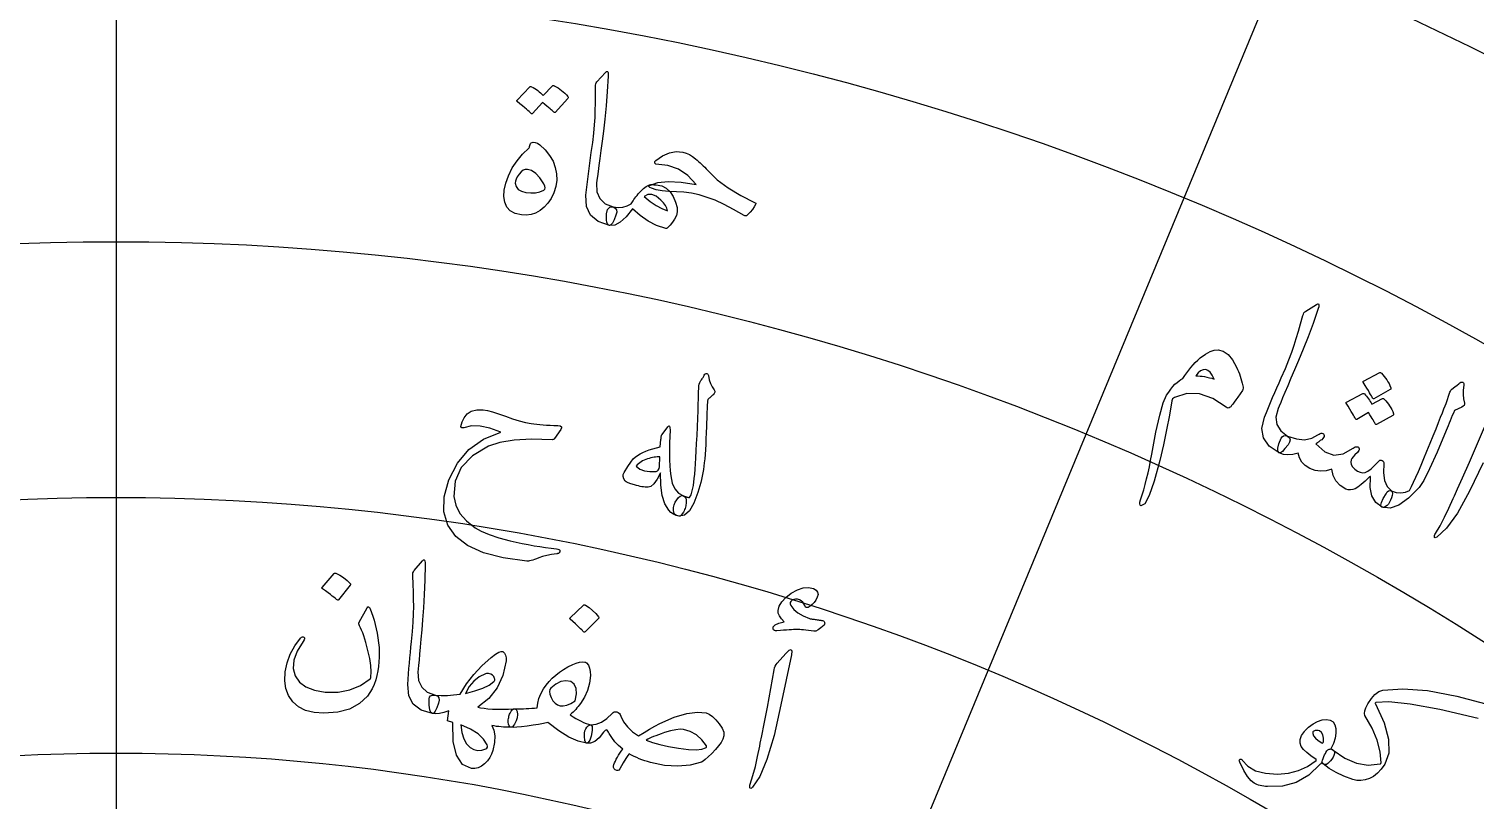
# Model space of a CAD drawing. Header units: millimetres. Extents: x -65 to 65, y -65 to 74.
# Drawn here: x -1.52 to 23.68, y 34.41 to 47.86 of the extents above; entities that cross this region are included whole.
import ezdxf

# ---------------------------------------------------------------- set-up
doc = ezdxf.new("R2010")
doc.units = ezdxf.units.MM
for name, color, linetype in [('ENGRAVE', 7, 'Continuous'), ('ENGRAVE_FINE', 8, 'Continuous'), ('GUIDE', 3, 'Continuous'), ('TEXT', 5, 'Continuous')]:
    doc.layers.add(name, color=color, linetype=linetype)

msp = doc.modelspace()

# ---------------------------------------------------------------- linework, layer by layer
at = {"layer": 'ENGRAVE'}
for radius in [57.525, 48.6086, 39.6922]:
    msp.add_circle((0, 0), radius, dxfattribs=at)
at = {"layer": 'ENGRAVE_FINE'}
for points in [[(22.0139, 53.1462), (18.6017, 44.9085)], [(0, 48.6086), (0, 39.6922)], [(18.6017, 44.9085), (15.1896, 36.6709)], [(0, 39.6923), (0, 30.7759)], [(15.1896, 36.6709), (11.7774, 28.4332)]]:
    msp.add_lwpolyline(points, dxfattribs=at)
for radius in [53.0668, 44.1504, 35.2341]:
    msp.add_circle((0, 0), radius, dxfattribs=at)
at = {"layer": 'GUIDE'}
msp.add_circle((0, 0), 59.475, dxfattribs=at)
at = {"layer": 'TEXT'}
for points in [[(8.5299, 47.1029), (8.5391, 47.1122), (8.5471, 47.1182), (8.554, 47.1206), (8.5598, 47.1195), (8.5678, 47.1132), (8.5731, 47.0978), (8.5758, 47.0731), (8.5759, 47.0392), (8.5578, 46.7674), (8.5375, 46.5167), (8.5152, 46.287), (8.4909, 46.0784), (8.4672, 45.9006), (8.446, 45.7412), (8.4276, 45.6002), (8.4117, 45.4776), (8.3984, 45.3734), (8.3872, 45.2877), (8.3784, 45.2205), (8.3718, 45.1717), (8.3765, 45.0211), (8.4262, 44.9017), (8.5208, 44.8133), (8.6604, 44.7556), (8.6987, 44.7371), (8.7197, 44.7072), (8.7233, 44.6658), (8.7096, 44.6131), (8.6767, 44.5323), (8.6472, 44.4757), (8.6212, 44.4434), (8.5984, 44.4354), (8.4006, 44.5013), (8.266, 44.6108), (8.1945, 44.7645), (8.1863, 44.9626), (8.1961, 45.0549), (8.2066, 45.1472), (8.2178, 45.2397), (8.2296, 45.3323), (8.2419, 45.425), (8.2545, 45.5179), (8.2673, 45.611), (8.2804, 45.7043), (8.3056, 45.8822), (8.3248, 46.0429), (8.3381, 46.1866), (8.3454, 46.3131), (8.349, 46.4352), (8.3511, 46.5657), (8.3517, 46.7044), (8.3508, 46.8515), (8.3519, 46.8778), (8.3568, 46.9011), (8.3654, 46.9214), (8.3779, 46.9387)], [(7.6042, 46.8683), (7.6096, 46.872), (7.6165, 46.8737), (7.625, 46.8732), (7.635, 46.8707), (7.6692, 46.8515), (7.7021, 46.8312), (7.7335, 46.8097), (7.7635, 46.7871), (7.7924, 46.763), (7.8202, 46.7372), (7.847, 46.7098), (7.8727, 46.6806), (7.8772, 46.6723), (7.8784, 46.6641), (7.8764, 46.6559), (7.871, 46.6479), (7.6495, 46.4056), (7.6441, 46.4028), (7.637, 46.404), (7.6282, 46.4091), (7.6177, 46.4181), (7.6108, 46.426), (7.5992, 46.4372), (7.583, 46.4517), (7.5621, 46.4695), (7.5364, 46.4907), (7.5056, 46.5158), (7.4698, 46.5446), (7.4288, 46.5772), (7.2561, 46.388), (7.2487, 46.3825), (7.2402, 46.3822), (7.2307, 46.3872), (7.2201, 46.3973), (7.2109, 46.4061), (7.1963, 46.4193), (7.1763, 46.4371), (7.1509, 46.4593), (7.1196, 46.4861), (7.0819, 46.5176), (7.0379, 46.5536), (6.9874, 46.5942), (6.9824, 46.6004), (6.9807, 46.6061), (6.9822, 46.6114), (6.9869, 46.6162), (7.2073, 46.8503), (7.2126, 46.8541), (7.2195, 46.8558), (7.2279, 46.8554), (7.238, 46.8529), (7.2674, 46.8384), (7.2957, 46.8224), (7.3228, 46.805), (7.3487, 46.7862), (7.3734, 46.7661), (7.397, 46.7451), (7.4195, 46.7231), (7.4409, 46.7)], [(7.2351, 45.874), (7.2683, 45.8832), (7.3038, 45.8806), (7.3416, 45.8661), (7.3817, 45.8397), (7.4774, 45.7512), (7.5545, 45.6554), (7.6129, 45.5525), (7.6528, 45.4424), (7.6743, 45.331), (7.6769, 45.2206), (7.6608, 45.1109), (7.6262, 45.0022), (7.5804, 44.9054), (7.5256, 44.8216), (7.4617, 44.7508), (7.3889, 44.6928), (7.3105, 44.6495), (7.2299, 44.6224), (7.1472, 44.6117), (7.0621, 44.6172), (6.9538, 44.6425), (6.8692, 44.6877), (6.8083, 44.7529), (6.7711, 44.8382), (6.7559, 44.9374), (6.7618, 45.0476), (6.7889, 45.1688), (6.8373, 45.301), (6.9042, 45.4357), (6.9859, 45.5607), (7.0827, 45.676), (7.1945, 45.7814), (7.1986, 45.7865), (7.2023, 45.7957), (7.2058, 45.8092), (7.2091, 45.8268), (7.2132, 45.8458), (7.2189, 45.8601), (7.2262, 45.8695), (7.2351, 45.874)], [(9.8753, 45.7127), (9.9351, 45.6956), (9.9917, 45.6707), (10.0452, 45.6381), (10.0955, 45.5978), (10.1225, 45.5748), (10.1493, 45.5511), (10.1759, 45.5267), (10.2023, 45.5016), (10.2288, 45.4756), (10.2554, 45.4483), (10.2821, 45.4199), (10.3091, 45.3902), (10.4759, 45.2318), (10.6675, 45.0867), (10.8837, 44.9546), (11.1248, 44.8351), (11.1375, 44.8284), (11.1445, 44.8199), (11.1459, 44.8095), (11.1417, 44.7973), (11.1196, 44.7568), (11.0878, 44.7126), (11.0463, 44.6648), (10.9951, 44.6133), (10.9825, 44.604), (10.9694, 44.6), (10.9557, 44.6013), (10.9415, 44.6078), (10.7601, 44.7139), (10.5926, 44.8018), (10.4392, 44.8718), (10.3001, 44.9239), (10.1618, 44.9665), (10.0267, 44.9968), (9.895, 45.0148), (9.7667, 45.0206), (9.6318, 45.0242), (9.5136, 45.0359), (9.412, 45.0558), (9.327, 45.0841), (9.2993, 45.098), (9.2843, 45.1105), (9.2819, 45.1219), (9.2924, 45.132), (9.4367, 45.1805), (9.6208, 45.1993), (9.8445, 45.188), (10.1076, 45.1459), (9.9644, 45.302), (9.7995, 45.414), (9.6134, 45.4815), (9.4065, 45.5044), (9.3981, 45.5059), (9.3918, 45.5102), (9.3874, 45.5173), (9.385, 45.5273), (9.3851, 45.5382), (9.3883, 45.5479), (9.3946, 45.5566), (9.4038, 45.5641), (9.5219, 45.6481), (9.64, 45.7009), (9.7578, 45.7224), (9.8753, 45.7127)], [(7.4515, 45.0498), (7.4695, 45.0661), (7.4755, 45.0899), (7.4695, 45.1212), (7.4515, 45.16), (7.3836, 45.2639), (7.3132, 45.3405), (7.2406, 45.3897), (7.1658, 45.4117), (7.1285, 45.4109), (7.0919, 45.3967), (7.0559, 45.3691), (7.0207, 45.328), (6.9906, 45.2825), (6.9698, 45.2414), (6.9585, 45.2049), (6.9565, 45.1729), (6.9725, 45.1111), (7.0088, 45.063), (7.0653, 45.0288), (7.1422, 45.0081), (7.2294, 45), (7.31, 45.0041), (7.384, 45.0207), (7.4515, 45.0498)], [(9.099, 44.9828), (9.1423, 45.0332), (9.1873, 45.0758), (9.234, 45.1107), (9.2824, 45.1377), (9.2932, 45.1408), (9.3054, 45.1432), (9.319, 45.1448), (9.3342, 45.1456), (9.351, 45.1456), (9.3697, 45.1447), (9.3904, 45.1429), (9.413, 45.1403), (9.5067, 45.1218), (9.5866, 45.0824), (9.6527, 45.0222), (9.7049, 44.9413), (9.7491, 44.8381), (9.7733, 44.7484), (9.7777, 44.6723), (9.7624, 44.6098), (9.7293, 44.5459), (9.6927, 44.4887), (9.6525, 44.4383), (9.6089, 44.3947), (9.5999, 44.3869), (9.5915, 44.3818), (9.5836, 44.3793), (9.5763, 44.3795), (9.4186, 44.4355), (9.2699, 44.5112), (9.1299, 44.6067), (8.9985, 44.7221), (8.8876, 44.5842), (8.784, 44.4905), (8.6878, 44.4408), (8.5984, 44.4354), (8.5766, 44.4447), (8.5601, 44.4631), (8.5491, 44.4906), (8.5433, 44.5272), (8.543, 44.637), (8.5623, 44.7117), (8.6014, 44.7513), (8.6604, 44.7556), (8.7501, 44.7455), (8.8319, 44.7516), (8.9061, 44.7739), (8.9726, 44.8123), (8.9835, 44.8278), (8.9957, 44.8451), (9.0092, 44.8642), (9.024, 44.8852), (9.0402, 44.9077), (9.0582, 44.9314), (9.0778, 44.9565), (9.099, 44.9828)], [(9.4944, 44.8751), (9.4093, 44.943), (9.3324, 44.9757), (9.2638, 44.9732), (9.2039, 44.9356), (9.308, 44.8514), (9.4103, 44.7826), (9.511, 44.7292), (9.6103, 44.691), (9.5975, 44.7343), (9.5739, 44.7794), (9.5396, 44.8264), (9.4944, 44.8751)], [(20.9178, 43.0567), (20.9292, 43.0633), (20.9385, 43.0668), (20.9458, 43.0673), (20.9511, 43.0647), (20.9571, 43.0565), (20.9581, 43.0402), (20.954, 43.0157), (20.945, 42.9831), (20.8542, 42.7262), (20.7671, 42.4902), (20.6836, 42.2751), (20.604, 42.0808), (20.5332, 41.916), (20.4698, 41.7682), (20.414, 41.6374), (20.3657, 41.5236), (20.3247, 41.4269), (20.2909, 41.3474), (20.2642, 41.285), (20.2447, 41.2398), (20.2086, 41.0935), (20.2243, 40.9651), (20.2916, 40.8545), (20.4104, 40.7613), (20.4423, 40.7331), (20.4544, 40.6986), (20.4467, 40.6579), (20.4193, 40.6108), (20.3659, 40.5419), (20.3222, 40.4953), (20.2884, 40.4712), (20.2644, 40.4696), (20.0916, 40.5865), (19.9916, 40.7282), (19.9642, 40.8955), (20.0097, 41.0885), (20.044, 41.1747), (20.079, 41.2608), (20.1147, 41.3468), (20.1511, 41.4328), (20.188, 41.5188), (20.2251, 41.6048), (20.2626, 41.691), (20.3003, 41.7773), (20.3726, 41.9418), (20.4345, 42.0914), (20.486, 42.2261), (20.5271, 42.346), (20.5635, 42.4627), (20.6007, 42.5877), (20.6388, 42.7211), (20.6776, 42.863), (20.6858, 42.888), (20.6967, 42.9091), (20.7105, 42.9263), (20.7271, 42.9397)], [(18.5873, 41.7671), (18.6198, 41.8159), (18.6537, 41.864), (18.689, 41.9111), (18.7256, 41.9574), (18.7639, 42.0022), (18.804, 42.0449), (18.8459, 42.0856), (18.8898, 42.1242), (18.9783, 42.1899), (19.0599, 42.2354), (19.1345, 42.2606), (19.202, 42.2655), (19.291, 42.2422), (19.3741, 42.1839), (19.4512, 42.0908), (19.5218, 41.9629), (19.5395, 41.9242), (19.5559, 41.8851), (19.5711, 41.8454), (19.5851, 41.8054), (19.598, 41.7648), (19.61, 41.7236), (19.6213, 41.6818), (19.6316, 41.6394), (19.636, 41.6155), (19.6364, 41.5941), (19.6328, 41.5749), (19.6254, 41.5582), (19.5828, 41.4965), (19.5444, 41.4416), (19.5102, 41.3935), (19.4803, 41.3521), (19.455, 41.3181), (19.435, 41.2919), (19.4201, 41.2735), (19.4104, 41.2629), (19.3937, 41.2522), (19.3768, 41.2486), (19.3599, 41.2521), (19.3427, 41.2626), (19.1068, 41.4158), (18.877, 41.4957), (18.6545, 41.5023), (18.44, 41.436), (18.4218, 41.4242), (18.4081, 41.4105), (18.3989, 41.3947), (18.3942, 41.377), (18.3522, 41.1284), (18.3031, 40.872), (18.2468, 40.6078), (18.1834, 40.3358), (18.0867, 39.9748), (17.9996, 39.7229), (17.9229, 39.5796), (17.8569, 39.5448), (17.8418, 39.5566), (17.8354, 39.5783), (17.8377, 39.6101), (17.8488, 39.6518), (17.8776, 39.7362), (17.9051, 39.8252), (17.9313, 39.9187), (17.9561, 40.0168), (17.9799, 40.119), (18.0029, 40.2251), (18.0252, 40.335), (18.0466, 40.4488), (18.1177, 40.8304), (18.1837, 41.1284), (18.2455, 41.3425), (18.3036, 41.4726), (18.3397, 41.5291), (18.3759, 41.5798), (18.4124, 41.6248), (18.449, 41.6639), (18.4851, 41.6976), (18.5203, 41.726), (18.5543, 41.7491), (18.5873, 41.7671)], [(10.2493, 41.8262), (10.2589, 41.8398), (10.2695, 41.8486), (10.281, 41.8526), (10.2935, 41.8518), (10.3039, 41.8474), (10.3121, 41.8398), (10.3183, 41.8289), (10.3223, 41.8149), (10.3354, 41.7442), (10.356, 41.6796), (10.3839, 41.621), (10.4192, 41.5684), (10.4296, 41.5465), (10.4306, 41.5248), (10.4222, 41.5035), (10.4045, 41.4824), (10.3932, 41.4719), (10.3817, 41.4615), (10.37, 41.4512), (10.3582, 41.4409), (10.3463, 41.4305), (10.3346, 41.4202), (10.3232, 41.4098), (10.3119, 41.3993), (10.3062, 41.3685), (10.3001, 41.2802), (10.2936, 41.1343), (10.2864, 40.9308), (10.2825, 40.8189), (10.2782, 40.714), (10.2734, 40.6161), (10.2682, 40.5251), (10.2624, 40.4413), (10.2559, 40.3649), (10.2488, 40.296), (10.2411, 40.2345), (10.2325, 40.1769), (10.2226, 40.1195), (10.2116, 40.0625), (10.1994, 40.0058), (10.186, 39.9491), (10.1714, 39.8924), (10.1554, 39.8356), (10.1382, 39.7787), (10.0677, 39.5912), (9.9893, 39.46), (9.9031, 39.3852), (9.8089, 39.3667), (9.7669, 39.3759), (9.7366, 39.3962), (9.718, 39.4278), (9.7111, 39.4705), (9.7139, 39.5182), (9.7244, 39.5643), (9.7427, 39.6089), (9.7688, 39.6521), (9.7991, 39.6904), (9.8284, 39.7145), (9.8566, 39.7243), (9.8838, 39.7199), (9.9039, 39.7133), (9.922, 39.7074), (9.938, 39.7023), (9.952, 39.6978), (9.9641, 39.6945), (9.9748, 39.6925), (9.984, 39.692), (9.9917, 39.6928), (10.0173, 39.7358), (10.0397, 39.8053), (10.059, 39.9014), (10.0751, 40.024), (10.0822, 40.0974), (10.0891, 40.182), (10.0959, 40.2775), (10.1024, 40.3841), (10.1089, 40.5019), (10.1155, 40.6311), (10.1224, 40.7716), (10.1293, 40.9235), (10.1356, 41.0721), (10.1407, 41.2027), (10.1446, 41.3154), (10.1474, 41.4101), (10.1493, 41.4867), (10.1506, 41.5453), (10.1513, 41.5857), (10.1514, 41.6081), (10.1539, 41.6367), (10.1613, 41.6662), (10.1736, 41.6965), (10.1909, 41.7277), (10.2011, 41.743), (10.2106, 41.7573), (10.2191, 41.7709), (10.2269, 41.7836), (10.2338, 41.7955), (10.2398, 41.8066), (10.245, 41.8168), (10.2493, 41.8262)], [(18.8136, 41.8127), (18.8498, 41.8117), (18.8872, 41.8088), (18.9258, 41.8042), (18.9656, 41.7977), (19.0064, 41.7895), (19.048, 41.7797), (19.0903, 41.7682), (19.1333, 41.7551), (19.0961, 41.8247), (19.0597, 41.8754), (19.0241, 41.9073), (18.9893, 41.9203), (18.9404, 41.9188), (18.8947, 41.9004), (18.8525, 41.865), (18.8136, 41.8127)], [(22.0163, 41.8678), (22.0225, 41.8697), (22.0296, 41.869), (22.0374, 41.8659), (22.0461, 41.8603), (22.0723, 41.8314), (22.0969, 41.8018), (22.1198, 41.7715), (22.141, 41.7405), (22.1605, 41.7086), (22.1786, 41.6754), (22.1952, 41.6409), (22.2102, 41.6051), (22.2126, 41.5938), (22.212, 41.5847), (22.2082, 41.5777), (22.2014, 41.5728), (21.915, 41.4132), (21.907, 41.4118), (21.8994, 41.4153), (21.8923, 41.4236), (21.8857, 41.4369), (21.8799, 41.4481), (21.8705, 41.4654), (21.8574, 41.4887), (21.8407, 41.518), (21.8198, 41.5535), (21.7945, 41.5954), (21.7647, 41.6437), (21.7302, 41.6985), (21.7262, 41.7068), (21.7254, 41.7133), (21.7279, 41.7181), (21.7337, 41.7212)], [(23.2752, 41.5804), (23.3263, 41.6196), (23.3664, 41.6508), (23.3957, 41.6741), (23.4141, 41.6895), (23.4269, 41.6987), (23.4392, 41.7035), (23.4513, 41.7037), (23.463, 41.6995), (23.474, 41.6907), (23.4807, 41.6791), (23.4832, 41.6647), (23.4814, 41.6475), (23.4705, 41.5645), (23.4686, 41.4851), (23.4757, 41.4095), (23.4918, 41.3376), (23.4952, 41.3156), (23.4889, 41.2965), (23.473, 41.2803), (23.4474, 41.267), (23.3204, 41.2098), (23.3005, 41.1633), (23.281, 41.1176), (23.262, 41.0727), (23.2434, 41.0285), (23.2253, 40.9852), (23.2076, 40.9426), (23.1903, 40.9009), (23.1734, 40.8599), (23.0169, 40.481), (22.8865, 40.1893), (22.7827, 39.9846), (22.7059, 39.8667), (22.5207, 39.6789), (22.351, 39.5587), (22.1965, 39.5061), (22.057, 39.5212), (22.0539, 39.5229), (22.0508, 39.5246), (22.0477, 39.5264), (22.0446, 39.5281), (22.036, 39.5562), (22.0468, 39.6036), (22.077, 39.6703), (22.1266, 39.7562), (22.1474, 39.7867), (22.1692, 39.8051), (22.1921, 39.8115), (22.216, 39.806), (22.3046, 39.7774), (22.3872, 39.7692), (22.4639, 39.7814), (22.5346, 39.814), (22.5693, 39.8815), (22.607, 39.9593), (22.6476, 40.0475), (22.6912, 40.1459), (22.7376, 40.2542), (22.7868, 40.3718), (22.8388, 40.4988), (22.8936, 40.6351), (22.9484, 40.7685), (22.9972, 40.8887), (23.04, 40.9956), (23.0769, 41.0892), (23.1083, 41.1692), (23.1345, 41.2355), (23.1557, 41.2881), (23.1718, 41.3268), (23.2401, 41.5253), (23.249, 41.5437), (23.2578, 41.559), (23.2666, 41.5712), (23.2752, 41.5804)], [(22.0666, 41.4147), (22.0728, 41.4165), (22.0798, 41.4159), (22.0876, 41.4128), (22.0962, 41.4072), (22.122, 41.3782), (22.1462, 41.3486), (22.1687, 41.3183), (22.1894, 41.2874), (22.2086, 41.2554), (22.2263, 41.2223), (22.2424, 41.1878), (22.2571, 41.1521), (22.2586, 41.1427), (22.2571, 41.1346), (22.2525, 41.1275), (22.2448, 41.1216), (21.9588, 40.9628), (21.9529, 40.9619), (21.9466, 40.9653), (21.94, 40.9729), (21.9331, 40.9848), (21.9287, 40.9928), (21.9217, 41.0053), (21.9122, 41.0222), (21.9001, 41.0436), (21.8852, 41.0692), (21.8676, 41.0988), (21.8472, 41.1325), (21.8239, 41.1703), (21.6156, 41.0508), (21.6076, 41.0494), (21.6001, 41.0528), (21.5931, 41.0611), (21.5866, 41.0742), (21.5808, 41.0855), (21.5715, 41.1026), (21.5585, 41.1258), (21.542, 41.1549), (21.5214, 41.1902), (21.4964, 41.2319), (21.4668, 41.28), (21.4328, 41.3344), (21.4302, 41.3419), (21.4304, 41.3479), (21.4336, 41.3524), (21.4395, 41.3554), (21.7202, 41.5034), (21.7264, 41.5053), (21.7334, 41.5047), (21.7412, 41.5016), (21.7498, 41.4961), (21.7682, 41.4758), (21.7861, 41.455), (21.8035, 41.4337), (21.8203, 41.4119), (21.8363, 41.3895), (21.8512, 41.3665), (21.8648, 41.3427), (21.8773, 41.3183)], [(7.7486, 40.8764), (7.6404, 40.7198), (7.6313, 40.7099), (7.6216, 40.7029), (7.6113, 40.6989), (7.6002, 40.6978), (7.2394, 40.7063), (6.9342, 40.6892), (6.6847, 40.6477), (6.491, 40.5828), (6.2093, 40.416), (6.0155, 40.2139), (5.9085, 39.9776), (5.887, 39.7078), (5.9197, 39.5552), (5.992, 39.4136), (6.1037, 39.2827), (6.2545, 39.1624), (6.3638, 39.1015), (6.5025, 39.0436), (6.6706, 38.9882), (6.8681, 38.9351), (6.9737, 38.9108), (7.0781, 38.8885), (7.1813, 38.8681), (7.2832, 38.8498), (7.3836, 38.8333), (7.482, 38.8185), (7.5784, 38.8056), (7.6728, 38.7944), (7.695, 38.7917), (7.712, 38.7866), (7.7239, 38.7794), (7.7306, 38.7698), (7.7332, 38.7592), (7.7327, 38.7489), (7.7291, 38.7387), (7.7224, 38.7287), (7.7179, 38.7236), (7.7131, 38.7195), (7.7079, 38.7165), (7.7024, 38.7147), (7.6965, 38.7133), (7.6905, 38.7117), (7.6842, 38.71), (7.6776, 38.7081), (7.5853, 38.6961), (7.503, 38.6808), (7.4306, 38.6621), (7.3683, 38.6403), (7.3279, 38.6236), (7.2914, 38.6098), (7.2588, 38.5989), (7.2301, 38.591), (7.2054, 38.5853), (7.1852, 38.5813), (7.1694, 38.579), (7.1579, 38.5782), (6.7449, 38.636), (6.401, 38.7265), (6.1252, 38.8516), (5.9171, 39.0128), (5.7778, 39.2103), (5.7112, 39.4406), (5.7183, 39.704), (5.8002, 40.0006), (5.9469, 40.2898), (6.1465, 40.5248), (6.3995, 40.7047), (6.7061, 40.8286), (6.5139, 40.8986), (6.3421, 40.9348), (6.1911, 40.9373), (6.0614, 40.9065), (6.0501, 40.9041), (6.0398, 40.9032), (6.0306, 40.9037), (6.0223, 40.9057), (6.0158, 40.9093), (6.0115, 40.9146), (6.0095, 40.9217), (6.0097, 40.9304), (6.0199, 40.9694), (6.0325, 41.0076), (6.0473, 41.0451), (6.0646, 41.0818), (6.1164, 41.1505), (6.1894, 41.196), (6.2836, 41.2182), (6.3989, 41.2169), (6.4702, 41.2052), (6.5583, 41.1829), (6.6631, 41.15), (6.7845, 41.1062), (6.9096, 41.0615), (7.0259, 41.0256), (7.1334, 40.9987), (7.2322, 40.9808), (7.2801, 40.9744), (7.331, 40.9685), (7.3848, 40.9631), (7.4416, 40.958), (7.5014, 40.9535), (7.5642, 40.9499), (7.6301, 40.947), (7.699, 40.9448), (7.7376, 40.9388), (7.7587, 40.9253), (7.7624, 40.9046), (7.7486, 40.8764)], [(9.6638, 40.0689), (9.6895, 39.9424), (9.7352, 39.8419), (9.801, 39.7675), (9.8868, 39.7191), (9.9101, 39.7046), (9.9257, 39.6812), (9.9338, 39.6488), (9.9343, 39.6076), (9.9318, 39.5864), (9.9285, 39.5651), (9.9243, 39.5435), (9.9193, 39.5217), (9.913, 39.5), (9.9052, 39.4787), (9.8959, 39.4578), (9.885, 39.4373), (9.8646, 39.4042), (9.8449, 39.3809), (9.8261, 39.3674), (9.8081, 39.3636), (9.7571, 39.3762), (9.7102, 39.3978), (9.6676, 39.4282), (9.6291, 39.4674), (9.5635, 39.5805), (9.5177, 39.7272), (9.4917, 39.9075), (9.4854, 40.1215), (9.427, 40.0095), (9.3714, 39.9299), (9.3187, 39.8827), (9.2687, 39.8679), (9.2438, 39.8691), (9.2177, 39.8714), (9.1905, 39.8748), (9.162, 39.8793), (9.1322, 39.8849), (9.1009, 39.8916), (9.0679, 39.8996), (9.0334, 39.9086), (8.9705, 39.9274), (8.9227, 39.9451), (8.8902, 39.9618), (8.873, 39.9776), (8.8479, 40.0182), (8.8359, 40.0567), (8.8368, 40.0932), (8.8507, 40.1277), (8.915, 40.2306), (8.9688, 40.3094), (9.012, 40.3641), (9.0446, 40.3948), (9.086, 40.4231), (9.1311, 40.4496), (9.1801, 40.4745), (9.2329, 40.4976), (9.2895, 40.5189), (9.3499, 40.5385), (9.4142, 40.5563), (9.4823, 40.5723), (9.4926, 40.7022), (9.4947, 40.7176), (9.4966, 40.7318), (9.4985, 40.7448), (9.5003, 40.7566), (9.5024, 40.7671), (9.5053, 40.7761), (9.5088, 40.7838), (9.5131, 40.79), (9.6111, 40.9226), (9.6286, 40.9391), (9.6417, 40.9352), (9.6505, 40.9108), (9.6547, 40.8659), (9.6476, 40.7539), (9.643, 40.6453), (9.6411, 40.5402), (9.6417, 40.4386), (9.6445, 40.3407), (9.6492, 40.2464), (9.6556, 40.1558), (9.6638, 40.0689)], [(20.9402, 40.7852), (20.9593, 40.7975), (20.9773, 40.8059), (20.9942, 40.8101), (21.0101, 40.8104), (21.0239, 40.8066), (21.0347, 40.7987), (21.0423, 40.7869), (21.0469, 40.771), (21.0465, 40.7531), (21.0395, 40.7351), (21.0258, 40.7169), (21.0054, 40.6986), (20.9932, 40.6904), (20.9809, 40.6817), (20.9687, 40.6725), (20.9564, 40.6627), (20.9439, 40.6529), (20.9307, 40.6433), (20.917, 40.6341), (20.9026, 40.6252), (21.0578, 40.4865), (21.2174, 40.4279), (21.3823, 40.4494), (21.553, 40.5509), (21.572, 40.5631), (21.5896, 40.5715), (21.6056, 40.576), (21.6201, 40.5767), (21.634, 40.5729), (21.645, 40.5655), (21.653, 40.5546), (21.6581, 40.5401), (21.6589, 40.5237), (21.654, 40.5073), (21.6434, 40.4909), (21.6272, 40.4744), (21.5855, 40.4358), (21.5535, 40.4018), (21.5312, 40.3724), (21.5185, 40.3476), (21.5108, 40.3068), (21.5189, 40.2662), (21.543, 40.2258), (21.583, 40.1856), (21.6315, 40.1513), (21.6779, 40.1304), (21.7224, 40.1228), (21.765, 40.1286), (21.8113, 40.1506), (21.867, 40.1917), (21.9322, 40.2519), (22.0068, 40.3312), (22.0165, 40.3404), (22.0284, 40.3442), (22.0425, 40.3427), (22.0589, 40.3358), (22.0739, 40.3255), (22.0841, 40.3137), (22.0892, 40.3006), (22.0895, 40.286), (22.0797, 40.1216), (22.098, 39.9865), (22.1444, 39.8808), (22.2191, 39.8042), (22.2334, 39.7859), (22.2387, 39.7601), (22.2353, 39.7267), (22.2229, 39.6858), (22.2066, 39.6433), (22.1879, 39.6068), (22.1669, 39.5762), (22.1437, 39.5516), (22.1188, 39.531), (22.0966, 39.5188), (22.0771, 39.5149), (22.0602, 39.5194), (21.9517, 39.6054), (21.8817, 39.7209), (21.8501, 39.8662), (21.8569, 40.0414), (21.8575, 40.0504), (21.855, 40.0548), (21.8496, 40.0547), (21.8411, 40.05), (21.7626, 39.9755), (21.6947, 39.9162), (21.6372, 39.8724), (21.5903, 39.844), (21.5477, 39.8287), (21.5065, 39.8224), (21.4666, 39.8251), (21.4281, 39.8369), (21.3271, 39.9), (21.2522, 39.9792), (21.2034, 40.0746), (21.1806, 40.1863), (21.0813, 40.1561), (20.9846, 40.1479), (20.8906, 40.1617), (20.799, 40.1975), (20.7196, 40.2484), (20.6588, 40.3094), (20.6166, 40.3806), (20.5931, 40.462), (20.5018, 40.439), (20.4167, 40.4326), (20.3376, 40.4428), (20.2644, 40.4696), (20.2438, 40.4969), (20.2428, 40.5483), (20.2613, 40.6239), (20.2992, 40.7236), (20.3171, 40.7509), (20.3416, 40.7663), (20.3727, 40.7697), (20.4104, 40.7613), (20.5671, 40.7114), (20.7074, 40.6986), (20.8318, 40.7232), (20.9402, 40.7852)], [(9.4755, 40.4018), (9.4516, 40.4004), (9.4267, 40.3983), (9.4009, 40.3957), (9.3741, 40.3924), (9.3464, 40.3878), (9.3178, 40.3814), (9.2885, 40.3731), (9.2583, 40.3629), (9.2287, 40.3525), (9.2004, 40.3406), (9.1735, 40.3271), (9.1478, 40.3121), (9.1237, 40.2955), (9.1013, 40.2772), (9.0805, 40.2573), (9.0615, 40.2358), (9.1254, 40.1873), (9.2051, 40.1561), (9.3006, 40.1422), (9.4121, 40.1453), (9.4312, 40.1531), (9.4474, 40.1693), (9.4606, 40.1941), (9.4709, 40.2275)], [(5.3376, 38.5852), (5.3464, 38.5949), (5.3543, 38.6011), (5.3612, 38.6038), (5.3671, 38.603), (5.3754, 38.5971), (5.3814, 38.5818), (5.3852, 38.5573), (5.3868, 38.5234), (5.3802, 38.251), (5.3704, 37.9997), (5.3577, 37.7693), (5.342, 37.5599), (5.3256, 37.3812), (5.311, 37.2211), (5.2984, 37.0794), (5.2876, 36.9563), (5.2785, 36.8516), (5.2708, 36.7656), (5.2647, 36.698), (5.2601, 36.649), (5.2709, 36.4987), (5.3253, 36.3814), (5.4232, 36.2969), (5.5647, 36.2447), (5.6037, 36.2277), (5.6257, 36.1986), (5.6309, 36.1575), (5.6192, 36.1043), (5.5895, 36.0223), (5.5623, 35.9646), (5.5375, 35.9313), (5.5152, 35.9223), (5.3156, 35.9804), (5.1772, 36.0843), (5.0998, 36.2348), (5.0835, 36.4325), (5.0894, 36.525), (5.0961, 36.6178), (5.1034, 36.7106), (5.1114, 36.8036), (5.1198, 36.8968), (5.1285, 36.9901), (5.1374, 37.0837), (5.1466, 37.1774), (5.1644, 37.3562), (5.1769, 37.5176), (5.1841, 37.6617), (5.1859, 37.7884), (5.1843, 37.9106), (5.1808, 38.0411), (5.1754, 38.1797), (5.1681, 38.3267), (5.1681, 38.353), (5.1719, 38.3764), (5.1797, 38.3971), (5.1915, 38.4149)], [(3.7988, 38.3663), (3.8039, 38.3704), (3.8108, 38.3724), (3.8193, 38.3725), (3.8296, 38.3706), (3.8997, 38.3348), (3.9648, 38.2931), (4.0249, 38.2453), (4.08, 38.1917), (4.0851, 38.1838), (4.0869, 38.1764), (4.0854, 38.1692), (4.0807, 38.1624), (3.877, 37.9068), (3.8698, 37.9009), (3.8613, 37.9002), (3.8515, 37.9046), (3.8403, 37.9142), (3.8305, 37.9225), (3.8152, 37.9349), (3.7941, 37.9516), (3.7673, 37.9725), (3.7344, 37.9976), (3.6947, 38.027), (3.6484, 38.0606), (3.5953, 38.0984), (3.5884, 38.1045), (3.5852, 38.1103), (3.5857, 38.1157), (3.5899, 38.1207)], [(12.1589, 37.3571), (12.1085, 37.3642), (12.0617, 37.3705), (12.0184, 37.3761), (11.9788, 37.381), (11.9428, 37.3849), (11.9108, 37.3875), (11.8826, 37.3888), (11.8583, 37.389), (11.8334, 37.3882), (11.8033, 37.3869), (11.768, 37.3851), (11.7276, 37.3827), (11.6819, 37.3796), (11.6309, 37.3754), (11.5746, 37.3702), (11.5131, 37.364), (11.4888, 37.3639), (11.4698, 37.3697), (11.4562, 37.3815), (11.4478, 37.3992), (11.4507, 37.4355), (11.4841, 37.4686), (11.5482, 37.4984), (11.6432, 37.5248), (11.5925, 37.576), (11.5573, 37.6253), (11.5375, 37.6726), (11.5333, 37.7179), (11.5533, 37.795), (11.5984, 37.8714), (11.6689, 37.9471), (11.7648, 38.0221), (11.8707, 38.0829), (11.971, 38.1163), (12.0655, 38.1224), (12.154, 38.1011), (12.1987, 38.0745), (12.224, 38.0407), (12.2301, 37.9997), (12.2169, 37.9516), (12.1921, 37.9029), (12.1631, 37.8604), (12.1299, 37.8239), (12.0926, 37.7936), (12.059, 37.7746), (12.0321, 37.7701), (12.0119, 37.7801), (11.9983, 37.8046), (11.9848, 37.8391), (11.9652, 37.8674), (11.9395, 37.8895), (11.9079, 37.9054), (11.8728, 37.9163), (11.8398, 37.9191), (11.8088, 37.9136), (11.7798, 37.8998), (11.7556, 37.8798), (11.7435, 37.858), (11.7435, 37.8342), (11.7556, 37.8087), (11.8092, 37.74), (11.8814, 37.6791), (11.972, 37.6259), (12.0812, 37.5803), (12.0911, 37.5775), (12.1023, 37.5749), (12.1149, 37.5726), (12.1288, 37.5706), (12.1441, 37.5687), (12.1605, 37.5666), (12.1782, 37.5643), (12.1971, 37.5619), (12.2175, 37.5589), (12.236, 37.5564), (12.2526, 37.5542), (12.2672, 37.5524), (12.2801, 37.5507), (12.2915, 37.5487), (12.3012, 37.5466), (12.3093, 37.5443), (12.324, 37.5378), (12.3349, 37.5292), (12.3421, 37.5185), (12.3455, 37.5057), (12.3465, 37.4942), (12.3454, 37.4838), (12.3421, 37.4746), (12.3367, 37.4667), (12.2807, 37.4159), (12.2324, 37.3807), (12.1918, 37.3611), (12.1589, 37.3571)], [(8.1451, 37.8135), (8.1507, 37.8169), (8.1578, 37.8182), (8.1663, 37.8173), (8.1763, 37.8142), (8.2421, 37.7707), (8.3023, 37.7218), (8.3569, 37.6675), (8.4057, 37.6079), (8.4099, 37.5995), (8.4108, 37.5919), (8.4086, 37.585), (8.4031, 37.5788), (8.1712, 37.348), (8.1634, 37.343), (8.1548, 37.3432), (8.1455, 37.3487), (8.1354, 37.3595), (8.1266, 37.3688), (8.1127, 37.383), (8.0936, 37.402), (8.0693, 37.4257), (8.0392, 37.4544), (8.0031, 37.4881), (7.9607, 37.5268), (7.912, 37.5704), (7.9058, 37.5773), (7.9032, 37.5834), (7.9044, 37.5887), (7.9092, 37.5932)], [(4.4297, 37.7513), (4.4534, 37.687), (4.4759, 37.62), (4.497, 37.5504), (4.5167, 37.4782), (4.5346, 37.403), (4.5501, 37.3245), (4.5632, 37.2426), (4.574, 37.1573), (4.5818, 37.0727), (4.5855, 36.9892), (4.5852, 36.907), (4.5808, 36.8259), (4.5724, 36.7458), (4.5601, 36.6665), (4.5437, 36.5878), (4.5233, 36.5099), (4.4957, 36.4289), (4.4626, 36.3549), (4.4242, 36.2879), (4.3804, 36.228), (4.241, 36.0961), (4.0682, 36.0027), (3.8618, 35.9473), (3.6214, 35.9293), (3.4504, 35.9418), (3.3029, 35.9791), (3.1788, 36.0414), (3.0779, 36.129), (3.0051, 36.2365), (2.9586, 36.359), (2.9385, 36.4965), (2.9452, 36.6491), (2.9786, 36.8087), (3.0348, 36.96), (3.114, 37.103), (3.2164, 37.2375), (3.2321, 37.2525), (3.2468, 37.2603), (3.2604, 37.2609), (3.273, 37.2544), (3.284, 37.242), (3.2861, 37.2259), (3.279, 37.2061), (3.263, 37.1825), (3.1576, 37.0113), (3.0996, 36.8537), (3.0884, 36.7098), (3.1235, 36.5798), (3.1981, 36.4715), (3.3091, 36.3888), (3.4566, 36.3314), (3.6407, 36.2988), (3.8672, 36.298), (4.0735, 36.3358), (4.2602, 36.4127), (4.4277, 36.5289), (4.4314, 36.5332), (4.4345, 36.5399), (4.4369, 36.549), (4.4388, 36.5604), (4.4446, 36.6512), (4.4382, 36.7585), (4.4195, 36.8824), (4.3883, 37.0227), (4.3695, 37.0937), (4.3511, 37.1599), (4.3328, 37.2212), (4.3149, 37.2776), (4.297, 37.3291), (4.2789, 37.3752), (4.2607, 37.4162), (4.2422, 37.4519), (4.2336, 37.4704), (4.2295, 37.4871), (4.2297, 37.5019), (4.2345, 37.5148), (4.3755, 37.7686), (4.3877, 37.7829), (4.4008, 37.7848), (4.4148, 37.7743), (4.4297, 37.7513)], [(11.6707, 36.9732), (11.7256, 37.0261), (11.7605, 37.0398), (11.7756, 37.0141), (11.7706, 36.9491), (11.5824, 36.0771), (11.4634, 35.5429), (11.3403, 35.1252), (11.2145, 34.8235), (11.0866, 34.6376), (11.07, 34.6244), (11.0571, 34.6185), (11.048, 34.62), (11.0427, 34.6288), (11.04, 34.6409), (11.0399, 34.6554), (11.0425, 34.6724), (11.0478, 34.6919), (11.0954, 34.8414), (11.1391, 35.0022), (11.1787, 35.1743), (11.2141, 35.3577), (11.2242, 35.4054), (11.2501, 35.5345), (11.2915, 35.7452), (11.3482, 36.0375), (11.4662, 36.6879), (11.4748, 36.7218), (11.4862, 36.7519), (11.5004, 36.7783), (11.5174, 36.801)], [(6.739, 37.003), (6.7689, 36.9757), (6.7882, 36.9397), (6.7971, 36.895), (6.7954, 36.8416), (6.7406, 36.5885), (6.6394, 36.3701), (6.4926, 36.186), (6.3008, 36.0358), (6.352, 36.0248), (6.4118, 36.0157), (6.4801, 36.0084), (6.5569, 36.0029), (6.6421, 35.9996), (6.7357, 35.9989), (6.8375, 36.0008), (6.9478, 36.0052), (6.9597, 36.002), (6.9702, 35.9935), (6.9792, 35.9798), (6.9867, 35.9608), (6.9925, 35.9063), (6.9872, 35.8508), (6.9707, 35.7943), (6.9431, 35.7366), (6.9275, 35.7136), (6.9128, 35.6973), (6.899, 35.6878), (6.886, 35.685), (6.8409, 35.685), (6.7965, 35.686), (6.7528, 35.6879), (6.7097, 35.6909), (6.6675, 35.695), (6.6265, 35.7004), (6.5866, 35.7072), (6.5479, 35.7154), (6.5838, 35.6348), (6.5986, 35.5356), (6.5921, 35.4177), (6.5647, 35.2811), (6.5424, 35.2166), (6.5113, 35.1565), (6.4712, 35.1008), (6.4222, 35.0494), (6.3663, 35.0048), (6.3097, 34.9759), (6.2526, 34.9627), (6.1948, 34.9652), (6.0371, 35.038), (5.9304, 35.1957), (5.8742, 35.4386), (5.8684, 35.7672), (5.7726, 35.7975), (5.8003, 35.9692), (5.7124, 35.9431), (5.6357, 35.9266), (5.5699, 35.9196), (5.5152, 35.9223), (5.4863, 35.9421), (5.4663, 35.9912), (5.4552, 36.0697), (5.4529, 36.1774), (5.4602, 36.2105), (5.4812, 36.2327), (5.5161, 36.2442), (5.5647, 36.2447), (5.6666, 36.2386), (5.7721, 36.2398), (5.8811, 36.2484), (5.9937, 36.2644), (6.1059, 36.44), (6.2332, 36.6046), (6.3758, 36.758), (6.5338, 36.9), (6.6086, 36.9561), (6.6678, 36.992), (6.7113, 37.0076), (6.739, 37.003)], [(8.1658, 36.8222), (8.1709, 36.821), (8.1756, 36.8196), (8.1798, 36.8181), (8.1834, 36.8164), (8.1868, 36.8147), (8.1901, 36.8126), (8.1934, 36.8104), (8.1966, 36.8079), (8.2289, 36.7671), (8.2509, 36.7169), (8.2628, 36.6573), (8.2644, 36.5885), (8.2481, 36.453), (8.2135, 36.3259), (8.1608, 36.2071), (8.0902, 36.0965), (8.071, 36.071), (8.051, 36.0458), (8.0301, 36.0208), (8.0084, 35.9959), (7.9858, 35.9712), (7.9624, 35.9467), (7.9381, 35.9224), (7.913, 35.8983), (7.9624, 35.8679), (8.0106, 35.8399), (8.0573, 35.8142), (8.1027, 35.7909), (8.1468, 35.7701), (8.1896, 35.752), (8.2312, 35.7368), (8.2716, 35.7243), (8.2861, 35.7152), (8.2945, 35.6958), (8.2968, 35.6662), (8.2931, 35.6263), (8.2755, 35.5274), (8.2538, 35.4578), (8.228, 35.4175), (8.1981, 35.4066), (8.0496, 35.4415), (7.8884, 35.514), (7.714, 35.6236), (7.5256, 35.7704), (7.4479, 35.7515), (7.362, 35.7341), (7.2678, 35.7182), (7.1655, 35.7038), (7.0639, 35.6917), (6.9829, 35.6846), (6.9224, 35.6825), (6.8825, 35.6856), (6.8637, 35.6943), (6.8495, 35.7123), (6.8398, 35.7395), (6.8345, 35.776), (6.8338, 35.7965), (6.8346, 35.8166), (6.8369, 35.8364), (6.8407, 35.856), (6.8457, 35.8754), (6.8513, 35.8946), (6.8575, 35.9137), (6.8644, 35.9326), (6.8819, 35.9667), (6.901, 35.9902), (6.9218, 36.0033), (6.9442, 36.0059), (6.9965, 36.0054), (7.0475, 36.0057), (7.0974, 36.0068), (7.1461, 36.0089), (7.1941, 36.0117), (7.2418, 36.0152), (7.2892, 36.0193), (7.3363, 36.0242), (7.3459, 36.1053), (7.3676, 36.1871), (7.4015, 36.2696), (7.4477, 36.3529), (7.4935, 36.4182), (7.5441, 36.4801), (7.5994, 36.5387), (7.6596, 36.5939), (7.7251, 36.6457), (7.7964, 36.6938), (7.8734, 36.7383), (7.9562, 36.7791), (8.0194, 36.8043), (8.0755, 36.8199), (8.1243, 36.8258), (8.1658, 36.8222)], [(6.4917, 36.6204), (6.4777, 36.6221), (6.4643, 36.6224), (6.4516, 36.6212), (6.4396, 36.6185), (6.3289, 36.5656), (6.2331, 36.4906), (6.1524, 36.3936), (6.0866, 36.2747), (6.2527, 36.3172), (6.3906, 36.3659), (6.5003, 36.421), (6.5816, 36.4828), (6.5921, 36.494), (6.5979, 36.5065), (6.5987, 36.5204), (6.5948, 36.5356), (6.5793, 36.5674), (6.5569, 36.5922), (6.5277, 36.6098), (6.4917, 36.6204)], [(7.922, 36.4824), (7.8372, 36.4959), (7.7508, 36.4812), (7.6627, 36.4385), (7.5733, 36.3676), (7.5551, 36.3418), (7.5502, 36.3058), (7.5584, 36.2597), (7.5797, 36.2034), (7.6118, 36.1481), (7.6488, 36.1055), (7.6907, 36.0758), (7.7376, 36.0588), (7.7924, 36.056), (7.8545, 36.0697), (7.924, 36.0997), (8.001, 36.146), (8.0221, 36.2657), (8.016, 36.3617), (7.9827, 36.434), (7.922, 36.4824)], [(10.2836, 35.9336), (10.3361, 35.9107), (10.3913, 35.8714), (10.4493, 35.8157), (10.5099, 35.7434), (10.5594, 35.6679), (10.5865, 35.5979), (10.5916, 35.5336), (10.5745, 35.4748), (10.5422, 35.4202), (10.4992, 35.3611), (10.4456, 35.2976), (10.3814, 35.2297), (10.3183, 35.1687), (10.2667, 35.1226), (10.2267, 35.0916), (10.198, 35.0756), (10.0001, 35.0221), (9.7862, 35.0037), (9.556, 35.0201), (9.3089, 35.0709), (9.2595, 35.0849), (9.211, 35.1004), (9.1634, 35.1176), (9.1166, 35.1363), (9.0709, 35.1563), (9.0263, 35.1774), (8.9829, 35.1995), (8.9406, 35.2227), (8.9162, 35.1943), (8.8804, 35.1407), (8.8334, 35.0619), (8.7751, 34.9579), (8.7615, 34.9382), (8.7443, 34.9292), (8.7233, 34.931), (8.6987, 34.9434), (8.6797, 34.9617), (8.6685, 34.9826), (8.6653, 35.0063), (8.67, 35.0327), (8.6838, 35.0636), (8.6992, 35.0954), (8.7162, 35.1283), (8.7349, 35.1622), (8.7554, 35.1968), (8.7779, 35.2318), (8.8023, 35.2673), (8.8287, 35.3032), (8.7539, 35.3661), (8.6899, 35.4327), (8.6367, 35.5031), (8.5943, 35.5772), (8.5824, 35.6013), (8.5704, 35.6193), (8.5583, 35.6313), (8.5461, 35.6373), (8.5349, 35.6367), (8.5222, 35.63), (8.5081, 35.617), (8.4925, 35.598), (8.4155, 35.5022), (8.3408, 35.4384), (8.2684, 35.4065), (8.1981, 35.4066), (8.1897, 35.411), (8.1821, 35.4205), (8.1752, 35.4349), (8.1689, 35.4542), (8.1605, 35.5221), (8.16, 35.579), (8.1675, 35.6246), (8.183, 35.6592), (8.2051, 35.6874), (8.2273, 35.7076), (8.2494, 35.7199), (8.2716, 35.7243), (8.3665, 35.7369), (8.4596, 35.7743), (8.551, 35.8366), (8.6409, 35.9239), (8.6596, 35.9406), (8.6799, 35.9508), (8.702, 35.9546), (8.7258, 35.9518), (8.7501, 35.9424), (8.7701, 35.9271), (8.7859, 35.9057), (8.7973, 35.8784), (8.8425, 35.7805), (8.9088, 35.6903), (8.9961, 35.6077), (9.1044, 35.5324), (9.2011, 35.5945), (9.2951, 35.6516), (9.3861, 35.7036), (9.4743, 35.7506), (9.724, 35.8596), (9.9427, 35.926), (10.1294, 35.9505), (10.2836, 35.9336)], [(20.9815, 35.0394), (20.7818, 34.8498), (20.5622, 34.722), (20.3226, 34.6554), (20.0629, 34.6494), (20.0293, 34.653), (19.9967, 34.6575), (19.9651, 34.663), (19.9346, 34.6696), (19.9054, 34.6772), (19.8777, 34.6859), (19.8517, 34.6959), (19.8272, 34.707), (19.7741, 34.7486), (19.7149, 34.8237), (19.6493, 34.9321), (19.5769, 35.074), (19.5707, 35.092), (19.5693, 35.1068), (19.5729, 35.1184), (19.5814, 35.1268), (19.5922, 35.1309), (19.6027, 35.1297), (19.6128, 35.1231), (19.6227, 35.1111), (19.7205, 35.0034), (19.8552, 34.9274), (20.0272, 34.8827), (20.237, 34.8688), (20.4246, 34.8841), (20.5993, 34.9283), (20.7609, 35.0018), (20.9096, 35.1048), (20.9121, 35.1101), (20.913, 35.115), (20.9122, 35.1195), (20.9097, 35.1235), (20.819, 35.1848), (20.7453, 35.2433), (20.6889, 35.2988), (20.6496, 35.3517), (20.6291, 35.4098), (20.6314, 35.4723), (20.6565, 35.5392), (20.7044, 35.6105), (20.7117, 35.6195), (20.7194, 35.6284), (20.7276, 35.6372), (20.7362, 35.6461), (20.7454, 35.6551), (20.7552, 35.6644), (20.7657, 35.674), (20.7768, 35.684), (20.8557, 35.7445), (20.9338, 35.7872), (21.011, 35.8122), (21.0873, 35.8195), (21.1546, 35.8083), (21.2046, 35.7783), (21.2373, 35.7294), (21.2526, 35.6617), (21.2525, 35.5801), (21.2378, 35.4941), (21.2087, 35.4036), (21.1651, 35.3087), (21.1705, 35.3055), (21.1759, 35.3026), (21.1812, 35.3), (21.1865, 35.2977), (21.1917, 35.2954), (21.197, 35.2928), (21.2024, 35.2899), (21.2078, 35.2867), (21.224, 35.2717), (21.2312, 35.2511), (21.2295, 35.2251), (21.2189, 35.1936), (21.2031, 35.1615), (21.1839, 35.131), (21.1615, 35.1019), (21.1359, 35.0744), (21.1105, 35.0519), (21.0888, 35.0379), (21.071, 35.0324), (21.0568, 35.0355), (21.0051, 35.0665), (21.0018, 35.0617), (20.9967, 35.0556), (20.9899, 35.0481), (20.9815, 35.0394)], [(6.0089, 35.7255), (6.0248, 35.5909), (6.057, 35.4802), (6.1054, 35.3933), (6.1703, 35.3301), (6.234, 35.2971), (6.3008, 35.2822), (6.3709, 35.2855), (6.4444, 35.3069), (6.4621, 35.3194), (6.4719, 35.3351), (6.4738, 35.3541), (6.4678, 35.3763), (6.4043, 35.4793), (6.3067, 35.572), (6.1749, 35.6542), (6.0089, 35.7255)], [(10.2845, 35.36), (10.2052, 35.4674), (10.112, 35.551), (10.0053, 35.6108), (9.8851, 35.6467), (9.8267, 35.6495), (9.7522, 35.6411), (9.6615, 35.6214), (9.555, 35.5903), (9.5, 35.5722), (9.4494, 35.5548), (9.4033, 35.5379), (9.3616, 35.5218), (9.3242, 35.5061), (9.2911, 35.4906), (9.2624, 35.4754), (9.2378, 35.4605), (9.3455, 35.4204), (9.4754, 35.3837), (9.6275, 35.3504), (9.802, 35.32), (9.9717, 35.2981), (10.1064, 35.2916), (10.2062, 35.3009), (10.2709, 35.3262), (10.2814, 35.3326), (10.2872, 35.3403), (10.2882, 35.3495), (10.2845, 35.36)], [(21.0349, 35.4276), (21.0361, 35.4955), (21.0256, 35.5501), (21.0034, 35.5915), (20.9697, 35.6196), (20.9439, 35.6268), (20.9185, 35.6291), (20.8935, 35.6265), (20.8689, 35.619), (20.8589, 35.6132), (20.8527, 35.6042), (20.8503, 35.5921), (20.8516, 35.5769), (20.8653, 35.535), (20.8964, 35.4936), (20.9449, 35.4526), (21.0107, 35.412), (21.0184, 35.4093), (21.025, 35.411), (21.0305, 35.4171), (21.0349, 35.4276)]]:
    msp.add_lwpolyline(points, close=True, dxfattribs=at)
for points in [[(23.8167, 40.2948), (23.5824, 39.8002), (23.37, 39.4201), (23.1805, 39.1537), (23.0145, 39.0008), (22.9953, 38.9916), (22.9814, 38.9888), (22.9729, 38.9922), (22.9696, 39.0021), (22.9696, 39.0144), (22.9728, 39.0286), (22.9791, 39.0446), (22.9885, 39.0624), (23.0681, 39.1977), (23.1464, 39.3448), (23.2231, 39.5038), (23.2984, 39.6748), (23.3188, 39.719), (23.3727, 39.8392), (23.46, 40.0354), (23.5803, 40.3077), (23.8405, 40.9153)], [(23.7297, 35.8354), (23.0668, 35.9916), (22.5493, 36.0864), (22.1771, 36.1258), (21.9502, 36.1141), (21.9431, 36.1111), (21.9397, 36.1063), (21.94, 36.0998), (21.9441, 36.0914), (22.0959, 35.7606), (22.172, 35.475), (22.1742, 35.2353), (22.104, 35.0413), (22.0415, 34.9532), (21.9761, 34.8821), (21.9078, 34.828), (21.8366, 34.7909), (21.7602, 34.7665), (21.6867, 34.7555), (21.616, 34.7578), (21.5481, 34.7734), (21.3929, 34.8297), (21.255, 34.8939), (21.1343, 34.9665), (21.0307, 35.0474), (21.0191, 35.0645), (21.0149, 35.086), (21.018, 35.1121), (21.0285, 35.1426), (21.0435, 35.1759), (21.057, 35.2044), (21.0692, 35.2281), (21.0798, 35.2471), (21.0973, 35.2725), (21.1152, 35.2907), (21.1334, 35.3016), (21.1519, 35.3053), (21.1644, 35.3056), (21.1771, 35.3024), (21.1902, 35.2957), (21.2034, 35.2856), (21.2034, 35.2856), (21.4069, 35.1452), (21.6108, 35.0584), (21.8162, 35.0255), (22.0235, 35.0463), (22.0296, 35.0484), (22.0345, 35.0518), (22.0383, 35.0563), (22.0409, 35.062), (22.0238, 35.255), (21.9711, 35.4577), (21.8826, 35.6701), (21.7578, 35.8917), (21.749, 35.9244), (21.7549, 35.9688), (21.7755, 36.025), (21.8109, 36.093), (21.8708, 36.1874), (21.934, 36.2586), (22.0006, 36.3065), (22.0706, 36.3312), (22.42, 36.3565), (22.8506, 36.3233), (23.362, 36.2289), (23.9534, 36.0697)]]:
    msp.add_lwpolyline(points, dxfattribs=at)

doc.saveas('drawing.dxf')
